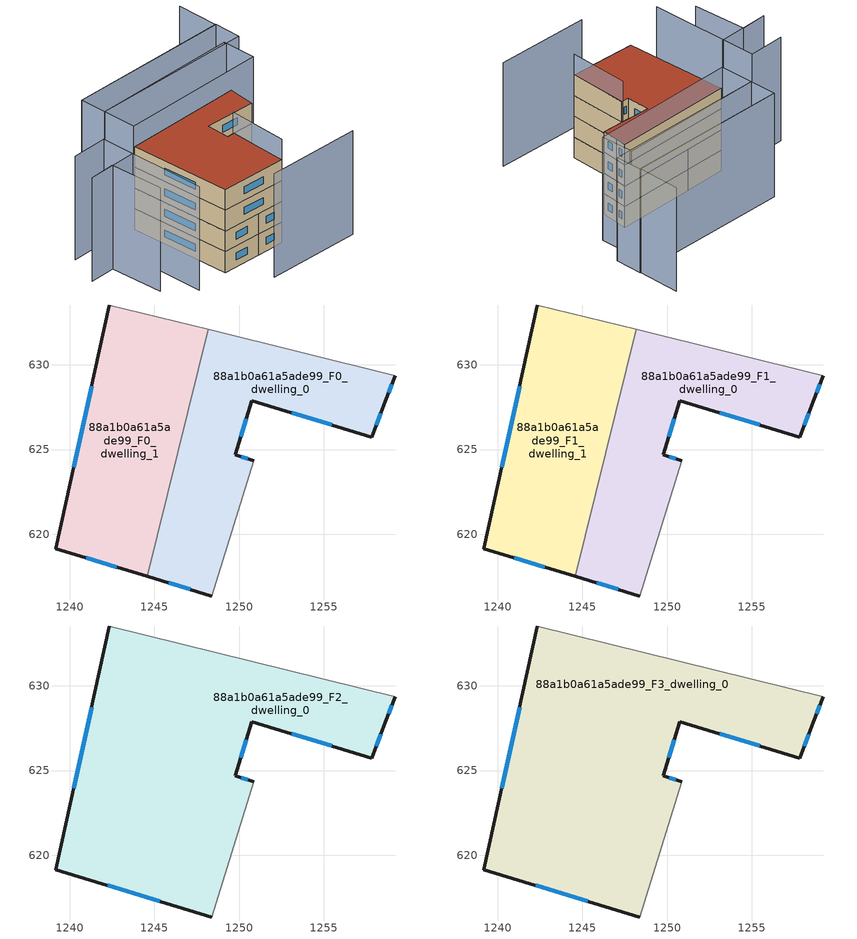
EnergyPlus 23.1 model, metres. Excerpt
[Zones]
88a1b0a61a5ade99_F0_dwelling_0
 floor ground (EU_floor_Construction): 1259.22,629.36 1258.64,627.84 1257.84,625.73 1250.76,627.88 1249.78,624.68 1250.87,624.35 1248.4,616.35 1244.58,617.51 1248.19,632.09 z0
 wall outside (EU_wall_Construction): 1250.87,624.35 1249.78,624.68 1250.76,627.88 1257.84,625.73 1258.64,627.84 1259.22,629.36 / 1244.58,617.51 1248.4,616.35 z0:3
 wall adiabatic (EU_wall_Construction): 1248.4,616.35 1250.87,624.35 / 1259.22,629.36 1248.19,632.09 z0:3
 wall to 88a1b0a61a5ade99_F0_dwelling_1 (EU_wall_Construction): 1248.19,632.09 1244.58,617.51 z0:3
 window (EU_Window_Construction): 1250.1,625.75 1250.43,626.82 / 1250.5,624.46 1250.14,624.57 / 1245.85,617.13 1247.13,616.74 / 1258.83,628.35 1259.02,628.86 / 1258.1,626.44 1258.37,627.14 / 1253.12,627.17 1255.48,626.45 z1:2
88a1b0a61a5ade99_F0_dwelling_1
 floor ground (EU_floor_Construction): 1248.19,632.09 1244.58,617.51 1239.18,619.15 1242.35,633.53 z0
 wall outside (EU_wall_Construction): 1242.35,633.53 1239.18,619.15 1244.58,617.51 z0:3
 wall adiabatic (EU_wall_Construction): 1248.19,632.09 1242.35,633.53 z0:3
 window (EU_Window_Construction): 1240.98,618.61 1242.78,618.06 / 1241.29,628.74 1240.23,623.95 z1:2
88a1b0a61a5ade99_F1_dwelling_0
 floor to 88a1b0a61a5ade99_F0_dwelling_0 (EU_floor_Construction): 1259.22,629.36 1258.64,627.84 1257.84,625.73 1250.76,627.88 1249.78,624.68 1250.87,624.35 1248.4,616.35 1244.58,617.51 1248.19,632.09 z3
 wall outside (EU_wall_Construction): 1250.87,624.35 1249.78,624.68 1250.76,627.88 1257.84,625.73 1258.64,627.84 1259.22,629.36 / 1244.58,617.51 1248.4,616.35 z3:6
 wall adiabatic (EU_wall_Construction): 1248.4,616.35 1250.87,624.35 / 1259.22,629.36 1248.19,632.09 z3:6
 wall to 88a1b0a61a5ade99_F1_dwelling_1 (EU_wall_Construction): 1248.19,632.09 1244.58,617.51 z3:6
 window (EU_Window_Construction): 1250.1,625.75 1250.43,626.82 / 1250.5,624.46 1250.14,624.57 / 1245.85,617.13 1247.13,616.74 / 1258.83,628.35 1259.02,628.86 / 1258.1,626.44 1258.37,627.14 / 1253.12,627.17 1255.48,626.45 z4:5
88a1b0a61a5ade99_F1_dwelling_1
 floor to 88a1b0a61a5ade99_F0_dwelling_1 (EU_floor_Construction): 1248.19,632.09 1244.58,617.51 1239.18,619.15 1242.35,633.53 z3
 wall outside (EU_wall_Construction): 1242.35,633.53 1239.18,619.15 1244.58,617.51 z3:6
 wall adiabatic (EU_wall_Construction): 1248.19,632.09 1242.35,633.53 z3:6
 window (EU_Window_Construction): 1240.98,618.61 1242.78,618.06 / 1241.29,628.74 1240.23,623.95 z4:5
88a1b0a61a5ade99_F2_dwelling_0
 floor to 88a1b0a61a5ade99_F1_dwelling_0 (EU_floor_Construction): 1259.22,629.36 1258.64,627.84 1257.84,625.73 1250.76,627.88 1249.78,624.68 1250.87,624.35 1248.4,616.35 1244.58,617.51 1248.19,632.09 z6
 floor to 88a1b0a61a5ade99_F1_dwelling_1 (EU_floor_Construction): 1248.19,632.09 1244.58,617.51 1239.18,619.15 1242.35,633.53 z6
 wall outside (EU_wall_Construction): 1250.87,624.35 1249.78,624.68 1250.76,627.88 1257.84,625.73 1258.64,627.84 1259.22,629.36 / 1242.35,633.53 1239.18,619.15 1248.4,616.35 z6:9
 wall adiabatic (EU_wall_Construction): 1248.4,616.35 1250.87,624.35 / 1259.22,629.36 1242.35,633.53 z6:9
 window (EU_Window_Construction): 1250.1,625.75 1250.43,626.82 / 1250.5,624.46 1250.14,624.57 / 1242.25,618.22 1245.32,617.29 / 1241.29,628.74 1240.23,623.95 / 1258.83,628.35 1259.02,628.86 / 1258.1,626.44 1258.37,627.14 / 1253.12,627.17 1255.48,626.45 z7:8
88a1b0a61a5ade99_F3_dwelling_0
 floor to 88a1b0a61a5ade99_F2_dwelling_0 (EU_floor_Construction): 1259.22,629.36 1258.64,627.84 1257.84,625.73 1250.76,627.88 1249.78,624.68 1250.87,624.35 1248.4,616.35 1239.18,619.15 1242.35,633.53 z9
 wall outside (EU_wall_Construction): 1250.87,624.35 1249.78,624.68 1250.76,627.88 1257.84,625.73 1258.64,627.84 1259.22,629.36 / 1242.35,633.53 1239.18,619.15 1248.4,616.35 z9:12
 wall adiabatic (EU_wall_Construction): 1248.4,616.35 1250.87,624.35 / 1259.22,629.36 1242.35,633.53 z9:12
 window (EU_Window_Construction): 1250.1,625.75 1250.43,626.82 / 1250.5,624.46 1250.14,624.57 / 1242.25,618.22 1245.32,617.29 / 1241.29,628.74 1240.23,623.95 / 1258.83,628.35 1259.02,628.86 / 1258.1,626.44 1258.37,627.14 / 1253.12,627.17 1255.48,626.45 z10:11
 roof outside (EU_roof_Construction): 1257.84,625.73 1258.64,627.84 1259.22,629.36 1242.35,633.53 1239.18,619.15 1248.4,616.35 1250.87,624.35 1249.78,624.68 1250.76,627.88 z12
shading: 1241.12,613.41 1254.28,609.72 / 1248.4,616.35 1250.87,624.48 / 1232.88,636.58 1237.89,635.36 / 1237.89,635.36 1234.15,620 / 1229.59,632.43 1233.27,631.66 / 1233.27,631.66 1231.7,624.11 / 1268.74,641.78 1267.18,635.91 / 1267.18,635.91 1244.51,641.94 / 1236.85,630.69 1229.64,632.4 / 1263.07,628.41 1242.23,633.56 / 1242.23,633.56 1243.39,638.24 / 1243.39,638.24 1264.23,633.09 / 1264.23,633.09 1263.07,628.41 / 1266.27,632.21 1243.39,638.24 / 1243.39,638.24 1244.37,641.98 / 1244.37,641.98 1267.25,635.95 / 1267.25,635.95 1266.27,632.21 z0:15
[Building]
EU S2 Campaign: North Axis=0; Terrain=City; Solar Distribution=FullExterior
[Site:Location]
Bologna: Latitude=44.5; Longitude=11.25; Time Zone=1; Elevation=37
[SizingPeriod:WeatherFileDays]
AnnualSizingPeriod: Begin Month=1; Begin Day of Month=1; End Month=12; End Day of Month=31; Day of Week for Start Day=Monday; Use Weather File Daylight Saving Period=No; Use Weather File Rain and Snow Indicators=No
[MATERIAL]
EU_InternalMass_Material: Roughness=MediumRough; Thickness=0.1; Conductivity=1; Density=1800; Specific Heat=900; Thermal Absorptance=0.9; Solar Absorptance=0.7; Visible Absorptance=0.7
[MATERIAL:NOMASS] Roughness=MediumRough; Thermal Absorptance=0.9; Solar Absorptance=0.7; Visible Absorptance=0.7
Name | Thermal Resistance
EU_wall_NoMass | 0.937881
EU_roof_NoMass | 0.548572
EU_floor_NoMass | 0.71348
[WINDOWMATERIAL:SIMPLEGLAZINGSYSTEM]
EU_Window_SimpleGlazing: UFactor=4.25633; Solar Heat Gain Coefficient=0.85; Visible Transmittance=0.85
[CONSTRUCTION]
EU_wall_Construction: EU_wall_NoMass
EU_roof_Construction: EU_roof_NoMass
EU_floor_Construction: EU_floor_NoMass
EU_Window_Construction: EU_Window_SimpleGlazing
EU_InternalMass_Construction: EU_InternalMass_Material
[ZONE] Type=1; Multiplier=1; Ceiling Height=autocalculate; Floor Area=autocalculate; Part of Total Floor Area=Yes
Name | Volume
88a1b0a61a5ade99_F0_dwelling_0 | 259.852
88a1b0a61a5ade99_F1_dwelling_0 | 259.854
88a1b0a61a5ade99_F2_dwelling_0 | 519.695
88a1b0a61a5ade99_F3_dwelling_0 | 519.712
88a1b0a61a5ade99_F0_dwelling_1; 88a1b0a61a5ade99_F1_dwelling_1 | 259.841
[INTERNALMASS] Construction=EU_InternalMass_Construction
Name | Zone or ZoneList | Surface Area
88a1b0a61a5ade99_F0_dwelling_0_EU_InternalMass | 88a1b0a61a5ade99_F0_dwelling_0 | 86.6177
88a1b0a61a5ade99_F0_dwelling_1_EU_InternalMass | 88a1b0a61a5ade99_F0_dwelling_1 | 86.6137
88a1b0a61a5ade99_F1_dwelling_0_EU_InternalMass | 88a1b0a61a5ade99_F1_dwelling_0 | 86.6177
88a1b0a61a5ade99_F1_dwelling_1_EU_InternalMass | 88a1b0a61a5ade99_F1_dwelling_1 | 86.6137
88a1b0a61a5ade99_F2_dwelling_0_EU_InternalMass | 88a1b0a61a5ade99_F2_dwelling_0 | 173.237
88a1b0a61a5ade99_F3_dwelling_0_EU_InternalMass | 88a1b0a61a5ade99_F3_dwelling_0 | 173.237
[OTHEREQUIPMENT] Fuel Type=Electricity; Design Level Calculation Method=Watts/Area; Power per Zone Floor Area=1; Fraction Latent=0; Fraction Radiant=0; Fraction Lost=0; Carbon Dioxide Generation Rate=0; EndUse Subcategory=EU_Step8_InternalGains
Name | Zone or ZoneList or Space or SpaceList | Schedule
EU_Step8_InternalGain_88a1b0a61a5ade99_F0_dwelling_0_f000 | 88a1b0a61a5ade99_F0_dwelling_0 | EU_Step8_GainSchedule_88a1b0a61a5ade99_F0_dwelling_0_f000
EU_Step8_InternalGain_88a1b0a61a5ade99_F0_dwelling_1_f000 | 88a1b0a61a5ade99_F0_dwelling_1 | EU_Step8_GainSchedule_88a1b0a61a5ade99_F0_dwelling_1_f000
EU_Step8_InternalGain_88a1b0a61a5ade99_F1_dwelling_0_f000 | 88a1b0a61a5ade99_F1_dwelling_0 | EU_Step8_GainSchedule_88a1b0a61a5ade99_F1_dwelling_0_f000
EU_Step8_InternalGain_88a1b0a61a5ade99_F1_dwelling_1_f000 | 88a1b0a61a5ade99_F1_dwelling_1 | EU_Step8_GainSchedule_88a1b0a61a5ade99_F1_dwelling_1_f000
EU_Step8_InternalGain_88a1b0a61a5ade99_F2_dwelling_0_f000 | 88a1b0a61a5ade99_F2_dwelling_0 | EU_Step8_GainSchedule_88a1b0a61a5ade99_F2_dwelling_0_f000
EU_Step8_InternalGain_88a1b0a61a5ade99_F3_dwelling_0_f000 | 88a1b0a61a5ade99_F3_dwelling_0 | EU_Step8_GainSchedule_88a1b0a61a5ade99_F3_dwelling_0_f000
[ZONEVENTILATION:DESIGNFLOWRATE] Schedule=EU_AlwaysOn; Design Flow Rate Calculation Method=AirChanges/Hour; Air Changes per Hour=0.687892; Ventilation Type=Natural; Fan Pressure Rise=0; Fan Total Efficiency=1; Constant Term Coefficient=1; Temperature Term Coefficient=0; Velocity Term Coefficient=0; Velocity Squared Term Coefficient=0; Minimum Indoor Temperature=-100; Maximum Indoor Temperature=100; Delta Temperature=-100; Minimum Outdoor Temperature=-100; Maximum Outdoor Temperature=100; Maximum Wind Speed=40
Name | Zone or ZoneList or Space or SpaceList
EU_ConstantAir_88a1b0a61a5ade99_F0_dwelling_0 | 88a1b0a61a5ade99_F0_dwelling_0
EU_ConstantAir_88a1b0a61a5ade99_F0_dwelling_1 | 88a1b0a61a5ade99_F0_dwelling_1
EU_ConstantAir_88a1b0a61a5ade99_F1_dwelling_0 | 88a1b0a61a5ade99_F1_dwelling_0
EU_ConstantAir_88a1b0a61a5ade99_F1_dwelling_1 | 88a1b0a61a5ade99_F1_dwelling_1
EU_ConstantAir_88a1b0a61a5ade99_F2_dwelling_0 | 88a1b0a61a5ade99_F2_dwelling_0
EU_ConstantAir_88a1b0a61a5ade99_F3_dwelling_0 | 88a1b0a61a5ade99_F3_dwelling_0
[HVACTEMPLATE:THERMOSTAT] Constant Heating Setpoint=20; Constant Cooling Setpoint=50
EU_HeatOnly_88a1b0a61a5ade99_F0_dwelling_0; EU_HeatOnly_88a1b0a61a5ade99_F0_dwelling_1; EU_HeatOnly_88a1b0a61a5ade99_F1_dwelling_0; EU_HeatOnly_88a1b0a61a5ade99_F1_dwelling_1; EU_HeatOnly_88a1b0a61a5ade99_F2_dwelling_0; EU_HeatOnly_88a1b0a61a5ade99_F3_dwelling_0
[HVACTEMPLATE:ZONE:IDEALLOADSAIRSYSTEM] System Availability Schedule=EU_AlwaysOn; Maximum Heating Supply Air Temperature=50; Minimum Cooling Supply Air Temperature=13; Maximum Heating Supply Air Humidity Ratio=0.0156; Minimum Cooling Supply Air Humidity Ratio=0.0077; Heating Limit=NoLimit; Cooling Limit=NoLimit; Heating Availability Schedule=EU_AlwaysOn; Cooling Availability Schedule=EU_CoolingOff; Dehumidification Control Type=ConstantSensibleHeatRatio; Cooling Sensible Heat Ratio=0.7; Dehumidification Setpoint=60; Humidification Control Type=None; Humidification Setpoint=30; Outdoor Air Method=None; Outdoor Air Flow Rate per Person=0.00944; Outdoor Air Flow Rate per Zone Floor Area=0; Outdoor Air Flow Rate per Zone=0; Demand Controlled Ventilation Type=None; Outdoor Air Economizer Type=NoEconomizer; Heat Recovery Type=None; Sensible Heat Recovery Effectiveness=0.7; Latent Heat Recovery Effectiveness=0.65
Name | Template Thermostat
88a1b0a61a5ade99_F0_dwelling_0 | EU_HeatOnly_88a1b0a61a5ade99_F0_dwelling_0
88a1b0a61a5ade99_F0_dwelling_1 | EU_HeatOnly_88a1b0a61a5ade99_F0_dwelling_1
88a1b0a61a5ade99_F1_dwelling_0 | EU_HeatOnly_88a1b0a61a5ade99_F1_dwelling_0
88a1b0a61a5ade99_F1_dwelling_1 | EU_HeatOnly_88a1b0a61a5ade99_F1_dwelling_1
88a1b0a61a5ade99_F2_dwelling_0 | EU_HeatOnly_88a1b0a61a5ade99_F2_dwelling_0
88a1b0a61a5ade99_F3_dwelling_0 | EU_HeatOnly_88a1b0a61a5ade99_F3_dwelling_0
[SIZING:ZONE] Zone Cooling Design Supply Air Temperature Input Method=SupplyAirTemperature; Zone Cooling Design Supply Air Temperature=13; Zone Heating Design Supply Air Temperature Input Method=SupplyAirTemperature; Zone Heating Design Supply Air Temperature=50; Zone Cooling Design Supply Air Humidity Ratio=0.008; Zone Heating Design Supply Air Humidity Ratio=0.008; Cooling Design Air Flow Method=DesignDay; Cooling Design Air Flow Rate=0; Cooling Minimum Air Flow per Zone Floor Area=0.000762; Cooling Minimum Air Flow=0; Cooling Minimum Air Flow Fraction=0.2; Heating Design Air Flow Method=DesignDay; Heating Design Air Flow Rate=0; Heating Maximum Air Flow per Zone Floor Area=0.002032; Heating Maximum Air Flow=0.141576; Heating Maximum Air Flow Fraction=0.3; Account for Dedicated Outdoor Air System=No; Dedicated Outdoor Air System Control Strategy=NeutralSupplyAir; Dedicated Outdoor Air Low Setpoint Temperature for Design=autosize; Dedicated Outdoor Air High Setpoint Temperature for Design=autosize; Zone Load Sizing Method=Sensible Load Only No Latent Load; Zone Latent Cooling Design Supply Air Humidity Ratio Input Method=HumidityRatioDifference; Zone Cooling Design Supply Air Humidity Ratio Difference=0.005; Zone Latent Heating Design Supply Air Humidity Ratio Input Method=HumidityRatioDifference; Zone Humidification Design Supply Air Humidity Ratio Difference=0.005
88a1b0a61a5ade99_F0_dwelling_0; 88a1b0a61a5ade99_F0_dwelling_1; 88a1b0a61a5ade99_F1_dwelling_0; 88a1b0a61a5ade99_F1_dwelling_1; 88a1b0a61a5ade99_F2_dwelling_0; 88a1b0a61a5ade99_F3_dwelling_0
[SCHEDULE:CONSTANT]
Name | Hourly Value
EU_AlwaysOn | 1
EU_CoolingOff | 0
[SCHEDULE:FILE] Column Number=1; Rows to Skip at Top=0; Number of Hours of Data=8760; Column Separator=Comma; Interpolate to Timestep=No; Minutes per Item=60; Adjust Schedule for Daylight Savings=Yes
Name | File
EU_Step8_GainSchedule_88a1b0a61a5ade99_F0_dwelling_0_f000 | ../../schedules/88a1b0a61a5ade99/88a1b0a61a5ade99_F0_dwelling_0_f000_gain.csv
EU_Step8_GainSchedule_88a1b0a61a5ade99_F0_dwelling_1_f000 | ../../schedules/88a1b0a61a5ade99/88a1b0a61a5ade99_F0_dwelling_1_f000_gain.csv
EU_Step8_GainSchedule_88a1b0a61a5ade99_F1_dwelling_0_f000 | ../../schedules/88a1b0a61a5ade99/88a1b0a61a5ade99_F1_dwelling_0_f000_gain.csv
EU_Step8_GainSchedule_88a1b0a61a5ade99_F1_dwelling_1_f000 | ../../schedules/88a1b0a61a5ade99/88a1b0a61a5ade99_F1_dwelling_1_f000_gain.csv
EU_Step8_GainSchedule_88a1b0a61a5ade99_F2_dwelling_0_f000 | ../../schedules/88a1b0a61a5ade99/88a1b0a61a5ade99_F2_dwelling_0_f000_gain.csv
EU_Step8_GainSchedule_88a1b0a61a5ade99_F3_dwelling_0_f000 | ../../schedules/88a1b0a61a5ade99/88a1b0a61a5ade99_F3_dwelling_0_f000_gain.csv
